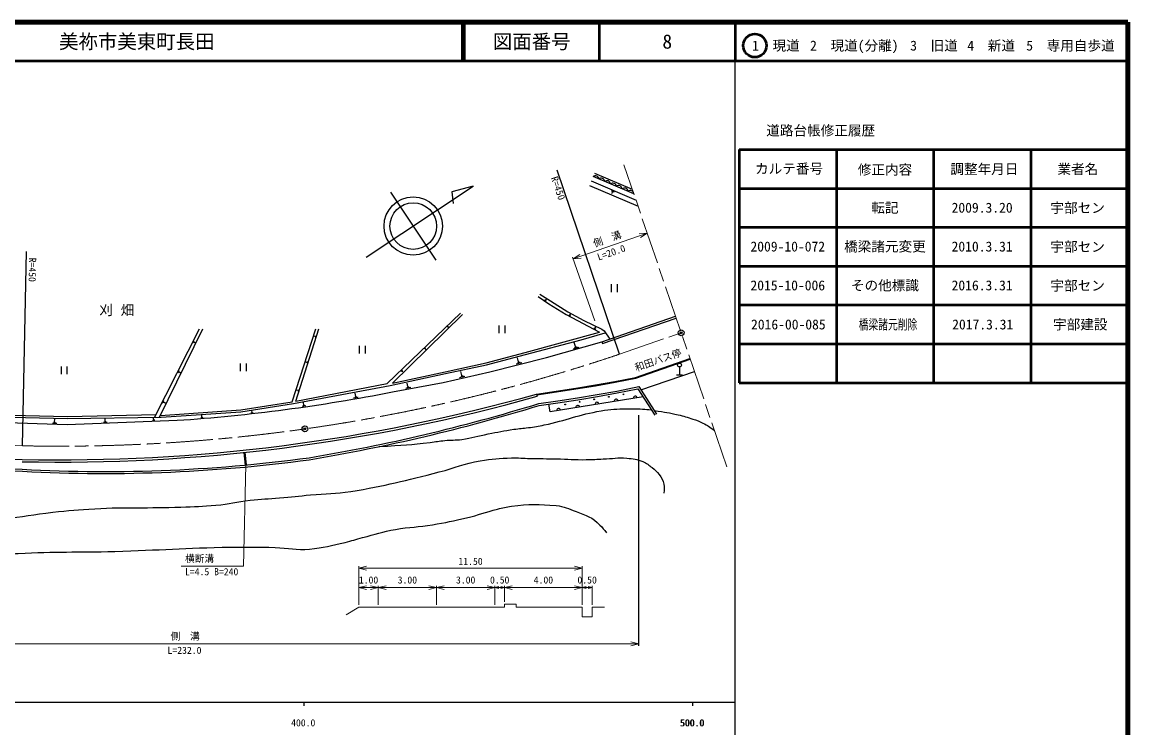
# Model space of a CAD drawing. Units: millimetres, scale not verified, with parts at other scales. Extents: x 40000 to 680000, y 20000 to 380000.
# Drawn here: x 395521 to 680000, y 198357 to 380000 of the extents above; entities that cross this region are included whole.
import ezdxf
from ezdxf.enums import TextEntityAlignment as Align

# ---------------------------------------------------------------- set-up
doc = ezdxf.new("R2010")
doc.units = ezdxf.units.MM
doc.header["$LTSCALE"] = 1000
doc.header["$PDMODE"] = 32
doc.header["$PDSIZE"] = 500
doc.linetypes.add('CHAIN', pattern=[18.5, 12, -1.5, 3.5, -1.5])
for name, color, linetype, lineweight in [('M-BGD', 7, 'Continuous', 25), ('M-BMK', 2, 'CHAIN', 13), ('M-BMK-SRVR', 3, 'Continuous', 25), ('M-STR-HTXT', 7, 'Continuous', 13), ('M-TTL', 2, 'Continuous', 140), ('M-TTL-BAND', 7, 'Continuous', 25), ('M-TTL-FRAM', 2, 'Continuous', 50), ('M-TTL-LINE', 7, 'Continuous', 50)]:
    doc.layers.add(name, color=color, linetype=linetype, lineweight=lineweight)
doc.layers.add('M-OTRS', color=6, linetype='Continuous')
doc.layers.add('M-TTL-TXT', color=7, linetype='Continuous')
doc.styles.add('ＭＳ ゴシック', font='')
doc.styles.get('ＭＳ ゴシック').set_extended_font_data('MS Gothic')

msp = doc.modelspace()

# ---------------------------------------------------------------- linework, layer by layer
at = {"layer": 'M-BGD'}
for p, q in [((549180, 294529), (533177, 341898)), ((541944, 339136), (553469, 334134)), ((552894, 335821), (542403, 340229)), ((542762, 341083), (552495, 336994)), ((484058, 319475), (511559, 337768)), ((490316, 336248), (501947, 318763)), ((511559, 337768), (506086, 336297)), ((506086, 336297), (506451, 333318)), ((541462, 337990), (553975, 332648)), ((547096, 336677), (547840, 336354)), ((547371, 336292), (547145, 335771)), ((547249, 336521), (547622, 336360)), ((547310, 336407), (547496, 336326)), ((547324, 336312), (547417, 336272)), ((395608, 270957), (396668, 320946)), ((547097, 312530), (547097, 310530)), ((548597, 312530), (548597, 310530)), ((528252, 309395), (531038, 307505)), ((528739, 309978), (531420, 308294)), ((530369, 308137), (529890, 308463)), ((530282, 308267), (530042, 308429)), ((530255, 308355), (530135, 308437)), ((530257, 308424), (530197, 308464)), ((530227, 308444), (530455, 308780)), ((531038, 307505), (535454, 304776)), ((531420, 308294), (535895, 305473)), ((489415, 286954), (508323, 305094)), ((490811, 287115), (508853, 304785)), ((535454, 304776), (544086, 300185)), ((535895, 305473), (540039, 303178)), ((536633, 304306), (536147, 304564)), ((536538, 304419), (536295, 304548)), ((536503, 304500), (536381, 304564)), ((536498, 304565), (536437, 304597)), ((536468, 304581), (536649, 304921)), ((504913, 301548), (505150, 301776)), ((505032, 301662), (505260, 301425)), ((518185, 301947), (518185, 299947)), ((519685, 301947), (519685, 299947)), ((540039, 303178), (544651, 301003)), ((542926, 301227), (543126, 301604)), ((544679, 297729), (563627, 304310)), ((544843, 297257), (563788, 303837)), ((429586, 278272), (441153, 301051)), ((430864, 278287), (442020, 301051)), ((464970, 282256), (471070, 301051)), ((465973, 282434), (471823, 301051)), ((470895, 299076), (470561, 299181)), ((470904, 299105), (470885, 299046)), ((470961, 299120), (470924, 299001)), ((471028, 299165), (470953, 298926)), ((471113, 299269), (470963, 298792)), ((524906, 294941), (544086, 300185)), ((539315, 298267), (545564, 300073)), ((543109, 300923), (542571, 301209)), ((543003, 301048), (542734, 301191)), ((542965, 301138), (542830, 301209)), ((542960, 301209), (542892, 301245)), ((544651, 301003), (545262, 300507)), ((545262, 300507), (546708, 298434)), ((439537, 297498), (439777, 297970)), ((439645, 297592), (439765, 297828)), ((439722, 297627), (439782, 297745)), ((439784, 297632), (439814, 297691)), ((439799, 297662), (440130, 297494)), ((482253, 296716), (482253, 294716)), ((483753, 296716), (483753, 294716)), ((499001, 295876), (499287, 296151)), ((499100, 295916), (499243, 296054)), ((499163, 295922), (499235, 295991)), ((499209, 295910), (499244, 295945)), ((499227, 295928), (499419, 295727)), ((525036, 294458), (539315, 298267)), ((530394, 293676), (544679, 297729)), ((538710, 296272), (537249, 295857)), ((537855, 296503), (537565, 297525)), ((538303, 296314), (537573, 296107)), ((538079, 296408), (537714, 296305)), ((537946, 296529), (537764, 296477)), ((544679, 297729), (544843, 297257)), ((514875, 292289), (524906, 294941)), ((514992, 291803), (525036, 294458)), ((515889, 289980), (530394, 293676)), ((523221, 292573), (522958, 293603)), ((553336, 288562), (567334, 293424)), ((553388, 288368), (567399, 293235)), ((405532, 291404), (405532, 289404)), ((407032, 291404), (407032, 289404)), ((435622, 289752), (435918, 290336)), ((451620, 292127), (451620, 290127)), ((453120, 292127), (453120, 290127)), ((468786, 292432), (468409, 292550)), ((468797, 292465), (468776, 292398)), ((468861, 292482), (468819, 292347)), ((468936, 292533), (468852, 292263)), ((469033, 292650), (468863, 292111)), ((493016, 290134), (493345, 290450)), ((493130, 290180), (493295, 290338)), ((493203, 290187), (493285, 290266)), ((493255, 290174), (493296, 290213)), ((493275, 290194), (493496, 289963)), ((504334, 290013), (514875, 292289)), ((504439, 289524), (514992, 291803)), ((524069, 292319), (522597, 291944)), ((523663, 292372), (522928, 292185)), ((523442, 292472), (523074, 292379)), ((523312, 292596), (523129, 292549)), ((564642, 291242), (564642, 289242)), ((435754, 289869), (435903, 290161)), ((435850, 289912), (435924, 290058)), ((435927, 289919), (435964, 289992)), ((435945, 289955), (436354, 289748)), ((490233, 286480), (504439, 289524)), ((490811, 287115), (504334, 290013)), ((503830, 287275), (515889, 289980)), ((509450, 288793), (508029, 288474)), ((509063, 288855), (508352, 288696)), ((508644, 289060), (508421, 290055)), ((508853, 288958), (508498, 288878)), ((508733, 289080), (508555, 289040)), ((543014, 286616), (548049, 287509)), ((548049, 287509), (553336, 288562)), ((548086, 287313), (553388, 288368)), ((554711, 285334), (568463, 290111)), ((563892, 289242), (565392, 289242)), ((465364, 281811), (490233, 286480)), ((465973, 282434), (489415, 286954)), ((466504, 285182), (466118, 285303)), ((466515, 285216), (466493, 285147)), ((466581, 285233), (466537, 285096)), ((466657, 285285), (466571, 285009)), ((466756, 285405), (466583, 284854)), ((481343, 283654), (481198, 284501)), ((490800, 284819), (503830, 287275)), ((495521, 285920), (494216, 285674)), ((495170, 285989), (494518, 285866)), ((494795, 286188), (494623, 287101)), ((494982, 286088), (494656, 286027)), ((494876, 286204), (494713, 286173)), ((527897, 284284), (532937, 285003)), ((527951, 284090), (532966, 284805)), ((532937, 285003), (537976, 285780)), ((532966, 284805), (538008, 285583)), ((537976, 285780), (543014, 286616)), ((538008, 285583), (543048, 286419)), ((543048, 286419), (548086, 287313)), ((543437, 284152), (548512, 285052)), ((543521, 283659), (548604, 284561)), ((548512, 285052), (554164, 286177)), ((548604, 284561), (553929, 285621)), ((553929, 285621), (558321, 278850)), ((554164, 286177), (558741, 279122)), ((431676, 281943), (432011, 282603)), ((431826, 282075), (431994, 282405)), ((431934, 282124), (432018, 282289)), ((432021, 282131), (432063, 282214)), ((432042, 282173), (432504, 281938)), ((451755, 280213), (464970, 282256)), ((451811, 279716), (465364, 281811)), ((467994, 281423), (467899, 282098)), ((482011, 283396), (480801, 283188)), ((481687, 283465), (481082, 283361)), ((481515, 283560), (481213, 283508)), ((481419, 283667), (481268, 283641)), ((527897, 284284), (528059, 283706)), ((528441, 281836), (533304, 282530)), ((528548, 281346), (533377, 282035)), ((531355, 279701), (531031, 281701)), ((555259, 283570), (531355, 279701)), ((533304, 282530), (538371, 283312)), ((533377, 282035), (538450, 282818)), ((538371, 283312), (543437, 284152)), ((538450, 282818), (543521, 283659)), ((311590, 279915), (407141, 276410)), ((373944, 279270), (407212, 278522)), ((407212, 278522), (429980, 279049)), ((431106, 278781), (451755, 280213)), ((431263, 278291), (451811, 279716)), ((441784, 278362), (441747, 278829)), ((454970, 279431), (454395, 279385)), ((454822, 279477), (454534, 279454)), ((454745, 279529), (454601, 279517)), ((454705, 279583), (454633, 279577)), ((454669, 279580), (454636, 279983)), ((468517, 281201), (467553, 281065)), ((468263, 281264), (467780, 281196)), ((468128, 281343), (467887, 281309)), ((468054, 281431), (467934, 281414)), ((554164, 219500), (554164, 278850)), ((373091, 278789), (407209, 278021)), ((404446, 276694), (403297, 276736)), ((404163, 276820), (403589, 276841)), ((404024, 276940), (403736, 276950)), ((403956, 277057), (403812, 277063)), ((403884, 277060), (403914, 277864)), ((407141, 276410), (435372, 277516)), ((407209, 278021), (431263, 278291)), ((417391, 276986), (416455, 276949)), ((417153, 277070), (416685, 277052)), ((417032, 277159), (416798, 277150)), ((416970, 277251), (416853, 277246)), ((416912, 277248), (416886, 277903)), ((429704, 277468), (429057, 277443)), ((429540, 277527), (429217, 277514)), ((429457, 277588), (429295, 277582)), ((429414, 277651), (429333, 277648)), ((429373, 277650), (429355, 278103)), ((442134, 278189), (441467, 278135)), ((441962, 278242), (441628, 278215)), ((441873, 278302), (441706, 278289)), ((441826, 278365), (441743, 278359)), ((321204, 270594), (395534, 267457)), ((452579, 269240), (452918, 266007)), ((452817, 269265), (453157, 266030))]:
    msp.add_line(p, q, dxfattribs=at)
for centre, radius in [((496131, 327506), 7500), ((496131, 327506), 6000), ((564642, 291742), 500), ((535231, 281599), 100), ((538974, 282253), 100), ((542718, 282908), 100), ((546461, 283562), 100), ((550204, 284216), 100)]:
    msp.add_circle(centre, radius, dxfattribs=at)
for centre, radius, start, end in [((542993, 339535), 911, 4.01932, 130.406), ((544492, 338906), 911, 4.01932, 130.406), ((545991, 338276), 911, 4.01932, 130.406), ((547490, 337647), 911, 4.01932, 130.406), ((548988, 337017), 911, 4.01932, 130.406), ((550487, 336387), 911, 4.01932, 130.406), ((551986, 335758), 911, 4.01932, 130.406), ((405150, 720856), 444370, 273.89971, 281.1131), ((405150, 720856), 454100, 268.785, 285.70386), ((405150, 720856), 453500, 268.785, 285.70386), ((394197, 718265), 456609, 279.47085, 287.09761), ((543413, 281653), 500, 9.19306, 189.19306), ((548349, 282451), 500, 9.19306, 189.19306), ((553285, 283250), 500, 9.19306, 189.19306), ((394197, 718265), 457109, 279.46932, 287.09243), ((533542, 280055), 500, 9.19306, 189.19306), ((538478, 280854), 500, 9.19306, 189.19306), ((416829, 655128), 390791, 266.52411, 277.72084), ((416829, 655128), 391291, 266.54201, 277.72128)]:
    msp.add_arc(centre, radius, start, end, dxfattribs=at)
for points, knots in [([(487388, 270757), (493685, 271170), (495396, 271200), (500493, 271828), (501971, 272010), (502790, 272180), (504272, 272328), (505970, 272498), (506941, 272367), (508633, 272588), (511313, 272937), (512755, 273482), (515408, 273997), (517987, 274498), (519428, 274810), (522026, 275197), (523477, 275413), (524304, 275425), (525757, 275626), (527367, 275849), (528272, 275970), (529862, 276312), (535612, 277548), (538676, 278956), (544471, 279964), (547000, 280404), (548455, 280444), (551021, 280486), (552609, 280511), (553504, 280545), (555087, 280425), (556016, 280354), (556338, 280327), (557459, 280178)], [0, 0, 0, 0, 1, 1, 1, 2, 2, 2, 3, 3, 3, 4, 4, 4, 5, 5, 5, 6, 6, 6, 7, 7, 7, 8, 8, 8, 9, 9, 9, 10, 10, 10, 11, 11, 11, 11]), ([(558159, 280018), (561065, 279607), (561926, 279527), (564283, 278941), (565788, 278566), (566633, 278353), (568098, 277846), (569122, 277492), (569701, 277293), (570673, 276814), (571907, 276208), (572327, 275871), (573637, 274918)], [0, 0, 0, 0, 1, 1, 1, 2, 2, 2, 3, 3, 3, 4, 4, 4, 4]), ([(330982, 232703), (332479, 234719), (332865, 235283), (334175, 236853), (334759, 237553), (335065, 237965), (335693, 238624), (337159, 240162), (338067, 240950), (339753, 242242), (341338, 243457), (342425, 243867), (344263, 244647), (348037, 246248), (350442, 246297), (354408, 247334), (355968, 247742), (356819, 248079), (358406, 248361), (359805, 248610), (360616, 248535), (362025, 248715), (366202, 249250), (368483, 249962), (372663, 250477), (379707, 251345), (383710, 251299), (390761, 252118), (395711, 252693), (398447, 253302), (403400, 253858), (407604, 254330), (409970, 254502), (414193, 254752), (422834, 255265), (427701, 254843), (436350, 255182), (439882, 255321), (441865, 255356), (445386, 255664), (448832, 255965), (450712, 256551), (454150, 256940), (457111, 257274), (458787, 257286), (461755, 257548), (464869, 257824), (466607, 258042), (469720, 258323), (473766, 258689), (476070, 258573), (480081, 259212), (489075, 260646), (494015, 262022), (502852, 264225), (506987, 265256), (509164, 266457), (513377, 267102), (516484, 267577), (518248, 267753), (521389, 267852), (523286, 267912), (524348, 267745), (526245, 267703), (528875, 267643), (530350, 267653), (532981, 267597), (535972, 267534), (537645, 267356), (540637, 267389), (542353, 267408), (543313, 267499), (545028, 267565), (547408, 267655), (548750, 267994), (551122, 267777), (552758, 267627), (553735, 267563), (555232, 266887), (556237, 266433), (556736, 266033), (557590, 265335), (558355, 264708), (558814, 264361), (559405, 263566), (560041, 262710), (560371, 262149), (560589, 261104), (560772, 260224), (560751, 259790), (560642, 258803)], [0, 0, 0, 0, 1, 1, 1, 2, 2, 2, 3, 3, 3, 4, 4, 4, 5, 5, 5, 6, 6, 6, 7, 7, 7, 8, 8, 8, 9, 9, 9, 10, 10, 10, 11, 11, 11, 12, 12, 12, 13, 13, 13, 14, 14, 14, 15, 15, 15, 16, 16, 16, 17, 17, 17, 18, 18, 18, 19, 19, 19, 20, 20, 20, 21, 21, 21, 22, 22, 22, 23, 23, 23, 24, 24, 24, 25, 25, 25, 26, 26, 26, 27, 27, 27, 28, 28, 28, 29, 29, 29, 30, 30, 30, 30]), ([(356570, 233751), (359196, 234955), (359904, 235274), (362073, 236175), (364445, 237159), (365808, 237622), (368205, 238542), (369904, 239193), (370819, 239664), (372559, 240195), (376890, 241517), (379487, 241598), (383969, 242246), (386175, 242565), (387430, 242584), (389649, 242795), (391551, 242976), (392611, 243140), (394519, 243248), (404200, 243798), (409645, 243503), (419338, 243778), (430962, 244109), (437463, 244696), (449090, 244863), (453599, 244928), (456126, 244924), (460633, 244787), (464075, 244683), (466014, 244038), (469441, 244378), (473070, 244739), (475073, 245245), (478621, 246091), (480381, 246511), (481338, 246858), (483087, 247320), (486389, 248194), (488208, 248845), (491571, 249442), (495271, 250099), (497411, 250014), (501119, 250625), (504557, 251191), (506465, 251624), (509856, 252421), (512995, 253159), (514673, 253884), (517802, 254660), (519217, 255012), (520020, 255182), (521463, 255385), (525895, 256008), (528461, 255966), (532918, 255574), (534993, 255391), (536075, 254772), (538026, 254043), (540610, 253079), (542274, 252569), (544173, 250569), (544881, 249823), (545213, 249492), (545822, 248517)], [0, 0, 0, 0, 1, 1, 1, 2, 2, 2, 3, 3, 3, 4, 4, 4, 5, 5, 5, 6, 6, 6, 7, 7, 7, 8, 8, 8, 9, 9, 9, 10, 10, 10, 11, 11, 11, 12, 12, 12, 13, 13, 13, 14, 14, 14, 15, 15, 15, 16, 16, 16, 17, 17, 17, 18, 18, 18, 19, 19, 19, 20, 20, 20, 21, 21, 21, 21])]:
    msp.add_open_spline(points, degree=3, knots=knots, dxfattribs=at)
at = {"layer": 'M-BMK'}
for p, q in [((576843, 265504), (550354, 343282)), ((549180, 294529), (565078, 300050)), ((133383, 282023), (395608, 270957))]:
    msp.add_line(p, q, dxfattribs=at)
msp.add_arc((405150, 720856), 450000, 268.785, 288.66702, dxfattribs=at)
at = {"layer": 'M-BMK-SRVR'}
for centre in [(565078, 300050), (468278, 275306)]:
    msp.add_circle(centre, 750, dxfattribs=at)
for p in [(565078, 300050), (468278, 275306)]:
    msp.add_point(p, dxfattribs=at)
at = {"layer": 'M-OTRS'}
msp.add_point((565078, 300050), dxfattribs=at)
at = {"layer": 'M-STR-HTXT'}
for p, q in [((537269, 319064), (556345, 325690)), ((556345, 325690), (554279, 325542)), ((556345, 325690), (554633, 324524)), ((542821, 303078), (537105, 319536)), ((537269, 319064), (538981, 320229)), ((537269, 319064), (539335, 319211)), ((453038, 266019), (452478, 239969)), ((452478, 239969), (436440, 239969)), ((482137, 239460), (484137, 239960)), ((482137, 230028), (482137, 239960)), ((482137, 239460), (539637, 239460)), ((482137, 239460), (484137, 238960)), ((539637, 239460), (537637, 239960)), ((539637, 239460), (537637, 238960)), ((539637, 230028), (539637, 239960)), ((482137, 234460), (484137, 234960)), ((482137, 234460), (487137, 234460)), ((482137, 234460), (484137, 233960)), ((487137, 234460), (485137, 234960)), ((487137, 234460), (485137, 233960)), ((487137, 234460), (489137, 234960)), ((487137, 230028), (487137, 234960)), ((487137, 234460), (489137, 233960)), ((487137, 234460), (502137, 234460)), ((502137, 234460), (500137, 234960)), ((502137, 234460), (500137, 233960)), ((502137, 234460), (504137, 234960)), ((502137, 230028), (502137, 234960)), ((502137, 234460), (517137, 234460)), ((502137, 234460), (504137, 233960)), ((517137, 234460), (515137, 234960)), ((517137, 234460), (515137, 233960)), ((517137, 230028), (517137, 234960)), ((517137, 234460), (518137, 234710)), ((517137, 234460), (519637, 234460)), ((517137, 234460), (518137, 234210)), ((519637, 234460), (518637, 234710)), ((519637, 234460), (518637, 234210)), ((519637, 234460), (521637, 234960)), ((519637, 230810), (519637, 234960)), ((539637, 234460), (519637, 234460)), ((519637, 234460), (521637, 233960)), ((539637, 234460), (537637, 234960)), ((539637, 234460), (537637, 233960)), ((539637, 234460), (540637, 234710)), ((539637, 234460), (542137, 234460)), ((539637, 234460), (540637, 234210)), ((542137, 234460), (541137, 234710)), ((542137, 234460), (541137, 234210)), ((542137, 230028), (542137, 234960)), ((482137, 229460), (478873, 227413)), ((482137, 229460), (519637, 229460)), ((519637, 230210), (522637, 230210)), ((519637, 230210), (519637, 229460)), ((522637, 229460), (522637, 230210)), ((522637, 229460), (539637, 229460)), ((539637, 229460), (539637, 226960)), ((542137, 229460), (545335, 229460)), ((542137, 229460), (542137, 226960)), ((539637, 226960), (542137, 226960)), ((321015, 220000), (554164, 220000)), ((554164, 220000), (552164, 220539)), ((554164, 220000), (552164, 219461))]:
    msp.add_line(p, q, dxfattribs=at)
at = {"layer": 'M-TTL'}
for p, q in [((680000, 380000), (40000, 380000)), ((680000, 20000), (680000, 380000))]:
    msp.add_line(p, q, dxfattribs=at)
at = {"layer": 'M-TTL-BAND'}
for p, q in [((579000, 20000), (579000, 370000)), ((40000, 205000), (579000, 205000)), ((468000, 205000), (468000, 204000)), ((568000, 205000), (568000, 204000))]:
    msp.add_line(p, q, dxfattribs=at)
at = {"layer": 'M-TTL-FRAM'}
for p, q in [((580000, 347197), (580000, 287197)), ((580000, 347197), (680000, 347197)), ((580000, 287197), (680000, 287197))]:
    msp.add_line(p, q, dxfattribs=at)
at = {"layer": 'M-TTL-LINE'}
for p, q in [((508747, 380000), (508747, 370000)), ((509247, 380000), (509247, 370000)), ((543997, 380000), (543997, 370000)), ((579000, 380000), (579000, 370000)), ((40000, 370000), (680000, 370000)), ((605000, 347197), (605000, 287197)), ((630000, 347197), (630000, 287197)), ((655000, 347197), (655000, 287197)), ((580000, 337197), (680000, 337197)), ((580000, 327197), (680000, 327197)), ((580000, 317197), (680000, 317197)), ((580000, 307197), (680000, 307197)), ((580000, 297197), (680000, 297197))]:
    msp.add_line(p, q, dxfattribs=at)
msp.add_circle((584031, 373958), 3000, dxfattribs=at)

# ---------------------------------------------------------------- texts
at = {"layer": 'M-BGD', "style": 'ＭＳ ゴシック'}
for rotation, p in [(288.667, (531039, 339739)), (268.785, (396777, 319406))]:
    msp.add_text('R=450', height=1833, rotation=rotation, dxfattribs=at).set_placement(p, align=Align.BOTTOM_LEFT)
msp.add_text('和田バス停', height=1833, rotation=19.154, dxfattribs=at).set_placement((559138, 293007), align=Align.MIDDLE_CENTER)
at = {"layer": 'M-BGD', "insert": (420871, 305732), "char_height": 2566, "attachment_point": 5, "style": 'ＭＳ ゴシック'}
msp.add_mtext('\\T1.57;刈畑', dxfattribs=at)
at = {"layer": 'M-STR-HTXT', "style": 'ＭＳ ゴシック'}
msp.add_text('側\u3000溝', height=1833, rotation=19.154, dxfattribs=at).set_placement((546534, 322804), align=Align.BOTTOM_CENTER)
msp.add_text('L=20.0', height=1833, rotation=19.154, dxfattribs=at).set_placement((547081, 320697), align=Align.MIDDLE_CENTER)
msp.add_text('横断溝', height=1833, dxfattribs=at).set_placement((437432, 240469), align=Align.BOTTOM_LEFT)
for s, p in [('11.50', (510887, 239748)), ('1.00', (484647, 234960)), ('3.00', (494637, 234960)), ('3.00', (509637, 234960)), ('0.50', (518387, 234960)), ('4.00', (529637, 234960)), ('0.50', (540887, 234960)), ('側\u3000溝', (437471, 220494))]:
    msp.add_text(s, height=1833, dxfattribs=at).set_placement(p, align=Align.BOTTOM_CENTER)
msp.add_text('L=4.5 B=240', height=1833, dxfattribs=at).set_placement((444289, 239469), align=Align.TOP_CENTER)
msp.add_text('L=232.0', height=1833, dxfattribs=at).set_placement((437297, 218324), align=Align.MIDDLE_CENTER)
at = {"layer": 'M-TTL-BAND', "style": 'ＭＳ ゴシック'}
for s, p in [('400.0', (467844, 198195)), ('500.0', (567844, 198195)), ('500.0', (568000, 198195))]:
    msp.add_text(s, height=1833, dxfattribs=at).set_placement(p, align=Align.BOTTOM_CENTER)
at = {"layer": 'M-TTL-TXT', "style": 'ＭＳ ゴシック'}
msp.add_text('美祢市美東町長田', height=3666, dxfattribs=at).set_placement((405024, 375000), align=Align.MIDDLE_LEFT)
for s, height, p in [('図面番号', 3666, (526622, 375000)), ('8', 3666, (561497, 375000)), ('1\u3000現道', 2566, (589448, 373958)), ('2\u3000現道(分離)', 2566, (609619, 373958)), ('3\u3000旧道', 2566, (630121, 373958)), ('4\u3000新道', 2566, (644824, 373958)), ('5\u3000専用自歩道', 2566, (665228, 373958)), ('道路台帳修正履歴', 2566, (600968, 352113)), ('カルテ番号', 2566, (592839, 342277)), ('修正内容', 2566, (617509, 342023)), ('調整年月日', 2566, (643089, 342197)), ('業者名', 2566, (667134, 342197)), ('転記', 2566, (617500, 332245)), ('2009.3.20', 2566, (642500, 332245)), ('宇部セン', 2566, (667077, 332189)), ('2009-10-072', 2566, (592500, 322245)), ('橋梁諸元変更', 2566, (617500, 322245)), ('2010.3.31', 2566, (642500, 322245)), ('宇部セン', 2566, (667077, 322189)), ('2015-10-006', 2566, (592500, 312245)), ('その他標識', 2566, (617500, 312245)), ('2016.3.31', 2566, (642500, 312245)), ('宇部セン', 2566, (667077, 312189))]:
    msp.add_text(s, height=height, dxfattribs=at).set_placement(p, align=Align.MIDDLE_CENTER)
for s, p in [('2016-00-085', (583046, 300138)), ('2017.3.31', (634796, 300138))]:
    msp.add_text(s, height=2566, dxfattribs=at).set_placement(p, align=Align.BOTTOM_LEFT)
at = {"layer": 'M-TTL-TXT', "style": 'ＭＳ ゴシック', "width": 0.7}
msp.add_text('橋梁諸元削除', height=2566, dxfattribs=at).set_placement((610749, 300138), align=Align.BOTTOM_LEFT)
at = {"layer": 'M-TTL-TXT', "style": 'ＭＳ ゴシック'}
msp.add_text('宇部建設', height=2566, dxfattribs=at).set_placement((667758, 300138), align=Align.BOTTOM_CENTER)

doc.saveas('drawing.dxf')
